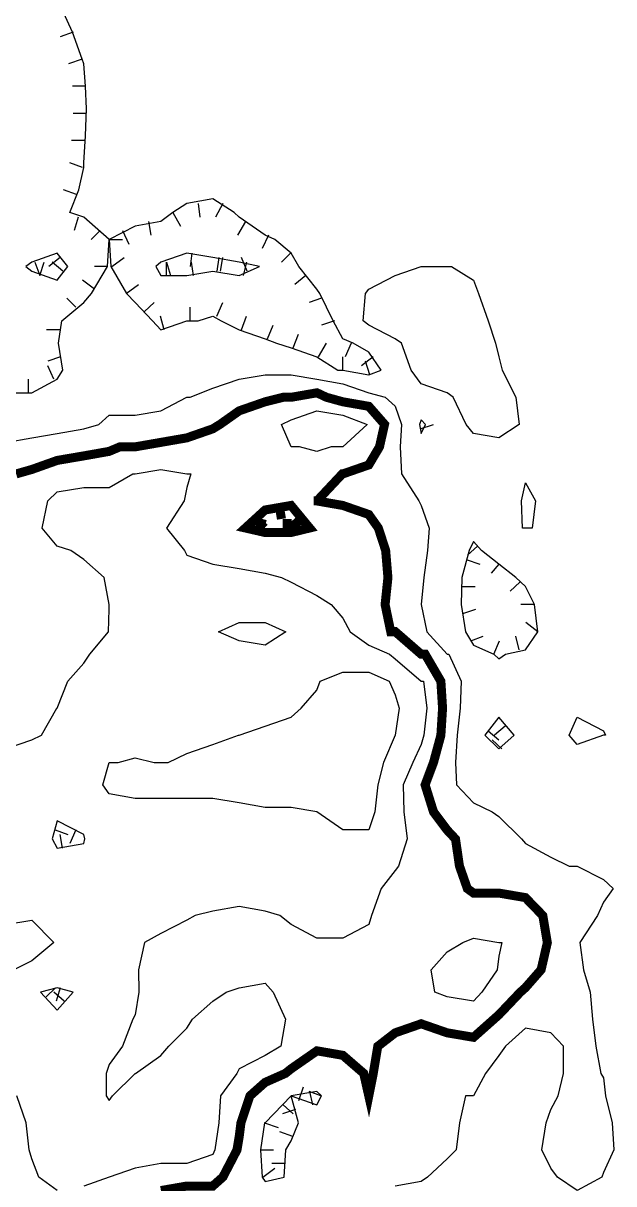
# Model space of a CAD drawing. Extents: x 628896 to 629898, y 4519176 to 4520140.
# Drawn here: x 629285.3 to 629350.9, y 4519656.2 to 4519785 of the extents above; entities that cross this region are included whole.
import ezdxf

# ---------------------------------------------------------------- set-up
doc = ezdxf.new("R2010")
doc.units = 0

msp = doc.modelspace()

# ---------------------------------------------------------------- linework, layer by layer
at = {"layer": 'GSLAYER', "linetype": 'CONTINUOUS', "flags": 128}
for points in [[(629289.75, 4519746.5), (629289.25, 4519749.5), (629289.625, 4519752), (629292.0625, 4519754), (629292.9375, 4519755), (629294.6875, 4519758), (629294.875, 4519761), (629295.0625, 4519758), (629296.8125, 4519755), (629297.75, 4519754), (629299.6875, 4519752), (629300.625, 4519751), (629303.5, 4519752), (629304.75, 4519752), (629306.375, 4519752.5), (629307.3125, 4519752), (629309.3125, 4519751), (629312.1875, 4519750), (629313.4375, 4519749.5), (629315.0625, 4519749), (629317.9375, 4519748), (629320.25, 4519746.5), (629320.8125, 4519746.5), (629323.6875, 4519746), (629325.0625, 4519746.5), (629323.6875, 4519748.5), (629321.9375, 4519749.5), (629320.8125, 4519750), (629319.75, 4519752), (629318.25, 4519755), (629317.9375, 4519755.5), (629315.9375, 4519758), (629315.0625, 4519759.5), (629313.25, 4519761), (629312.1875, 4519761.5), (629309.3125, 4519763.5), (629308.75, 4519764), (629306.375, 4519765.5), (629303.5, 4519765), (629301.9375, 4519764), (629300.625, 4519763), (629297.75, 4519762.5), (629294.875, 4519761), (629292.0625, 4519763.5), (629290.5, 4519764), (629291.5, 4519766.5), (629292.0625, 4519769), (629292.0625, 4519769.5), (629292.25, 4519772.5), (629292.375, 4519775.5), (629292.25, 4519778), (629292.0625, 4519780.5), (629291.875, 4519781), (629290.8125, 4519784), (629289.4375, 4519787)], [(629290.875, 4519784), (629289.4375, 4519783.5)], [(629291.875, 4519781), (629290.375, 4519780.5)], [(629292.25, 4519778), (629290.8125, 4519778)], [(629292.375, 4519775), (629290.875, 4519775)], [(629292.1875, 4519772), (629290.6875, 4519772)], [(629291.9375, 4519769), (629290.5, 4519769.5)], [(629291.25, 4519766), (629289.8125, 4519766.5)], [(629304.75, 4519765), (629304.9375, 4519763.5)], [(629307.5, 4519765), (629306.6875, 4519763.5)], [(629301.9375, 4519764), (629302.8125, 4519762.5)], [(629291.4375, 4519763.5), (629291, 4519762)], [(629299.25, 4519763), (629299.5, 4519761.5)], [(629310, 4519763), (629309.125, 4519761.5)], [(629293.875, 4519762), (629292.875, 4519761)], [(629296.375, 4519762), (629297.0625, 4519760.5)], [(629312.5625, 4519761.5), (629311.875, 4519760)], [(629294.875, 4519761), (629296.375, 4519761)], [(629290.3125, 4519758), (629289.125, 4519759.5), (629286.3125, 4519758.5), (629285.625, 4519758), (629286.3125, 4519757.5), (629289.125, 4519756.5), (629290.3125, 4519758)], [(629286.625, 4519758.5), (629287.1875, 4519757)], [(629287.1875, 4519757), (629287.6875, 4519758.5)], [(629289.4375, 4519759), (629288.1875, 4519758)], [(629289.75, 4519757.5), (629288.5625, 4519758.5)], [(629295.1875, 4519758), (629296.5625, 4519759)], [(629311.5625, 4519758), (629309.3125, 4519758.5), (629306.375, 4519759), (629303.5, 4519759.5), (629300.625, 4519758.5), (629300.0625, 4519758), (629300.625, 4519757), (629303.5, 4519757), (629306.375, 4519757.5), (629309.3125, 4519757), (629311.5625, 4519758)], [(629301.25, 4519758.5), (629301.6875, 4519757)], [(629301.25, 4519757), (629301.25, 4519758.5)], [(629304.0625, 4519759.5), (629303.875, 4519758)], [(629304.25, 4519757), (629304, 4519758.5)], [(629307.0625, 4519759), (629306.8125, 4519757.5)], [(629307.25, 4519757.5), (629307.5, 4519759)], [(629310.1875, 4519757.5), (629309.5625, 4519759)], [(629310.125, 4519758.5), (629309.75, 4519757)], [(629315, 4519759.5), (629314, 4519758.5)], [(629294.6875, 4519758), (629293.25, 4519758)], [(629334.5, 4519740.5), (629333.0625, 4519743.5), (629332.375, 4519744), (629329.5, 4519745), (629328.375, 4519746.5), (629327.3125, 4519749.5), (629326.625, 4519750), (629323.6875, 4519751.5), (629323.0625, 4519752), (629323.3125, 4519755), (629323.6875, 4519755.5), (629326.625, 4519757), (629329.5, 4519758), (629329.8125, 4519758), (629332.375, 4519758), (629332.875, 4519758), (629335.3125, 4519756.5), (629335.875, 4519755), (629336.9375, 4519752), (629337.75, 4519749.5), (629338.125, 4519748), (629338.5, 4519746.5), (629340, 4519743.5), (629340.375, 4519740.5), (629338.125, 4519739), (629335.3125, 4519739.5), (629334.5, 4519740.5)], [(629293.25, 4519755.5), (629291.9375, 4519756.5)], [(629296.75, 4519755), (629298.125, 4519756)], [(629316.6875, 4519757), (629315.5, 4519756)], [(629291.1875, 4519753.5), (629290.1875, 4519754.5)], [(629298.8125, 4519753), (629299.875, 4519754)], [(629303.875, 4519752), (629303.875, 4519753.5)], [(629306.8125, 4519752.5), (629307.5, 4519754)], [(629318.4375, 4519754.5), (629317.0625, 4519754)], [(629301, 4519751), (629300.5625, 4519752.5)], [(629309.5625, 4519751), (629310.125, 4519752.5)], [(629289.4375, 4519751), (629287.9375, 4519751)], [(629312.4375, 4519750), (629313.0625, 4519751.5)], [(629319.875, 4519752), (629318.4375, 4519751.5)], [(629315.3125, 4519749), (629315.875, 4519750.5)], [(629318.125, 4519748), (629319, 4519749.5)], [(629321.75, 4519749.5), (629321.0625, 4519748)], [(629289.5, 4519748), (629288.0625, 4519747.5)], [(629288.75, 4519745.5), (629288.0625, 4519747)], [(629320.8125, 4519746.5), (629320.8125, 4519748)], [(629324.1875, 4519748), (629322.875, 4519747)], [(629323.8125, 4519746), (629323.3125, 4519747.5)], [(629283.375, 4519744), (629286.3125, 4519744), (629289.125, 4519745.5), (629289.75, 4519746.5)], [(629283.375, 4519738.5), (629286.3125, 4519739), (629289.125, 4519739.5), (629292.0625, 4519740), (629293.75, 4519740.5), (629294.875, 4519741.5), (629297.75, 4519741.5), (629300.625, 4519742), (629303.5, 4519743.5), (629303.875, 4519743.5), (629306.375, 4519744.5), (629309.3125, 4519745.5), (629312.1875, 4519746), (629315.0625, 4519746), (629317.9375, 4519745.5), (629320.8125, 4519745), (629323.6875, 4519744), (629325.5, 4519743.5), (629326.625, 4519742.5), (629327.3125, 4519740.5), (629327.1875, 4519738), (629327.3125, 4519735), (629329.25, 4519732), (629329.5, 4519731.5), (629330.375, 4519729), (629330.1875, 4519726.5), (629329.8125, 4519723.5), (629329.5, 4519720.5), (629330.125, 4519717.5), (629332.375, 4519715), (629332.5625, 4519715), (629333.9375, 4519712), (629333.8125, 4519709), (629333.5, 4519706), (629333.3125, 4519703), (629333.4375, 4519700.5), (629335.3125, 4519698.5), (629337.375, 4519697.5), (629338.125, 4519697), (629340.625, 4519694.5), (629341.0625, 4519694), (629343.875, 4519692.5), (629345.9375, 4519691.5), (629346.8125, 4519691.5), (629349.75, 4519690), (629350.8125, 4519689), (629349.75, 4519687.5), (629349.0625, 4519686), (629347.125, 4519683), (629347.5, 4519680), (629348.25, 4519677.5), (629348.5, 4519674.5), (629348.875, 4519671.5), (629349.4375, 4519668.5), (629349.75, 4519668), (629349.9375, 4519666), (629350.6875, 4519663), (629350.875, 4519660), (629349.75, 4519657.5), (629349.5625, 4519657), (629346.8125, 4519655.5), (629344.625, 4519657), (629343.875, 4519658), (629342.875, 4519660), (629343.375, 4519663), (629343.875, 4519664.5), (629344.6875, 4519666), (629345.3125, 4519668.5), (629345.3125, 4519671.5), (629343.875, 4519673), (629341.0625, 4519673.5), (629338.875, 4519671.5), (629338.125, 4519670.5), (629336.625, 4519668.5), (629335.3125, 4519666), (629334.4375, 4519666), (629333.75, 4519663), (629333.375, 4519660), (629332.375, 4519659), (629330.1875, 4519657), (629329.5, 4519656.5), (629326.625, 4519656)], [(629285.9375, 4519744), (629285.9375, 4519745.5)], [(629316, 4519738), (629315.0625, 4519738), (629314, 4519740.5), (629315.0625, 4519741), (629317.9375, 4519742), (629320.8125, 4519741.5), (629323.5, 4519740.5), (629320.8125, 4519738), (629319.5, 4519738), (629317.9375, 4519737.5), (629316, 4519738)], [(629330, 4519740.5), (629329.5, 4519741), (629329.3125, 4519740.5), (629329.5, 4519739.5), (629330, 4519740.5)], [(629329.375, 4519740), (629330.875, 4519740.5)], [(629283.375, 4519704.5), (629286.3125, 4519705.5), (629287.375, 4519706), (629289.0625, 4519709), (629289.125, 4519709), (629290.3125, 4519712), (629292.0625, 4519714), (629292.75, 4519715), (629294.8125, 4519717.5), (629294.875, 4519720), (629294.875, 4519720.5), (629294.3125, 4519723.5), (629292.0625, 4519725.5), (629290.625, 4519726.5), (629289.125, 4519727), (629287.4375, 4519729), (629288.0625, 4519732), (629289.125, 4519733), (629292.0625, 4519733.5), (629294.875, 4519733.5), (629297.5, 4519735), (629297.75, 4519735), (629300.625, 4519735.5), (629303.5, 4519735), (629303.9375, 4519735), (629303.5, 4519733.5), (629303.1875, 4519732), (629301.25, 4519729), (629303.25, 4519726.5), (629303.5, 4519726), (629306.375, 4519725), (629309.3125, 4519724.5), (629312.1875, 4519724), (629314, 4519723.5), (629315.0625, 4519723), (629317.9375, 4519721.5), (629319.5, 4519720.5), (629320.8125, 4519719), (629321.625, 4519717.5), (629323.6875, 4519716), (629326, 4519715), (629326.625, 4519714.5), (629329.5, 4519712), (629329.75, 4519712), (629330.125, 4519709), (629329.8125, 4519706), (629329.5, 4519705), (629328.5625, 4519703), (629327.5, 4519700.5), (629327.5625, 4519697.5), (629327.9375, 4519694.5), (629327, 4519691.5), (629326.625, 4519691), (629325.0625, 4519689), (629324, 4519686), (629323.6875, 4519685), (629320.8125, 4519683.5), (629317.9375, 4519683.5), (629315.0625, 4519685), (629313.8125, 4519686), (629312.1875, 4519686.5), (629309.3125, 4519687), (629306.375, 4519686.5), (629304.4375, 4519686), (629303.5, 4519685.5), (629300.625, 4519684), (629298.8125, 4519683), (629298.125, 4519680), (629298.1875, 4519677.5), (629297.75, 4519675), (629297.5, 4519674.5), (629296.375, 4519671.5), (629294.875, 4519669.5), (629294.5625, 4519668.5), (629294.5625, 4519666), (629294.875, 4519665.5), (629295.25, 4519666), (629297.75, 4519668.5), (629297.8125, 4519668.5), (629300.625, 4519670.5), (629301.5, 4519671.5), (629303.5, 4519673.5), (629304.125, 4519674.5), (629306.375, 4519676.5), (629307.875, 4519677.5), (629309.3125, 4519678), (629312.1875, 4519678.5), (629313.0625, 4519677.5), (629314.4375, 4519674.5), (629313.9375, 4519671.5), (629312.1875, 4519670.5), (629309.3125, 4519669), (629309.0625, 4519668.5), (629307.25, 4519666), (629307.0625, 4519663), (629306.625, 4519660), (629306.375, 4519659.5), (629303.5, 4519658.5), (629300.625, 4519658.5), (629297.75, 4519658), (629294.875, 4519657), (629292.0625, 4519656)], [(629340.75, 4519729), (629340.625, 4519732), (629341.0625, 4519734), (629342.1875, 4519732), (629341.8125, 4519729), (629341.0625, 4519729), (629340.75, 4519729)], [(629338.875, 4519715), (629341.0625, 4519715.5), (629342.4375, 4519717.5), (629342.0625, 4519720.5), (629341.0625, 4519722.5), (629340, 4519723.5), (629338.125, 4519725), (629336.1875, 4519726.5), (629335.3125, 4519727.5), (629334.8125, 4519726.5), (629334, 4519723.5), (629333.9375, 4519720.5), (629334.4375, 4519717.5), (629335.3125, 4519716), (629337.5625, 4519715), (629338.125, 4519714.5), (629338.875, 4519715)], [(629335.75, 4519727), (629334.625, 4519726)], [(629334.5, 4519725.5), (629336, 4519725)], [(629338.125, 4519725), (629337.25, 4519724)], [(629333.9375, 4519722.5), (629335.5, 4519722.5)], [(629340.4375, 4519723), (629339.375, 4519722)], [(629334.125, 4519719.5), (629335.5625, 4519720)], [(629342.0625, 4519720.5), (629340.5625, 4519720.5)], [(629307, 4519717.5), (629309.3125, 4519718.5), (629312.1875, 4519718.5), (629314.5, 4519717.5), (629312.1875, 4519716), (629309.3125, 4519716.5), (629307, 4519717.5)], [(629342.4375, 4519717.5), (629341.125, 4519718.5)], [(629335, 4519716.5), (629336.375, 4519717)], [(629337.5625, 4519715), (629338.1875, 4519716.5)], [(629340.375, 4519715.5), (629340, 4519717)], [(629317.9375, 4519697.5), (629315.0625, 4519698), (629312.1875, 4519698), (629309.3125, 4519698.5), (629306.375, 4519699), (629303.5, 4519699), (629300.625, 4519699), (629297.75, 4519699), (629294.875, 4519699.5), (629294.1875, 4519700.5), (629294.875, 4519703), (629295.875, 4519703), (629297.75, 4519703.5), (629299.875, 4519703), (629300.625, 4519703), (629301.4375, 4519703), (629303.5, 4519704), (629306.375, 4519705), (629309.25, 4519706), (629309.3125, 4519706), (629312.1875, 4519707), (629315.0625, 4519708), (629316.1875, 4519709), (629317.9375, 4519711), (629318.3125, 4519712), (629320.8125, 4519713), (629323.6875, 4519713), (629325.9375, 4519712), (629326.625, 4519710.5), (629327.0625, 4519709), (629326.625, 4519706), (629326.625, 4519706), (629325.3125, 4519703), (629324.6875, 4519700.5), (629324.375, 4519697.5), (629323.6875, 4519695.5), (629320.8125, 4519695.5), (629317.9375, 4519697.5), (629317.9375, 4519697.5)], [(629339.8125, 4519706), (629338.125, 4519708), (629336.5625, 4519706), (629338.125, 4519704.5), (629339.8125, 4519706)], [(629338.8125, 4519707), (629337.625, 4519706)], [(629345.9375, 4519706), (629346.8125, 4519708), (629349.75, 4519706.5), (629349.9375, 4519706), (629349.75, 4519706), (629346.8125, 4519705), (629345.9375, 4519706)], [(629336.9375, 4519706.5), (629338.125, 4519705.5)], [(629338.4375, 4519704.5), (629337.375, 4519705.5)], [(629292.1875, 4519694.5), (629292.0625, 4519695), (629289.125, 4519696.5), (629288.5625, 4519694.5), (629289.125, 4519693.5), (629292.0625, 4519694), (629292.1875, 4519694.5)], [(629288.875, 4519695.5), (629290.3125, 4519695)], [(629291.1875, 4519695.5), (629290.5, 4519694)], [(629289.6875, 4519693.5), (629289.4375, 4519695)], [(629282.8125, 4519680), (629280.4375, 4519682), (629279.875, 4519683), (629280.4375, 4519684), (629283.375, 4519685), (629286.3125, 4519685.5), (629288.75, 4519683), (629286.3125, 4519681), (629284.3125, 4519680), (629283.375, 4519680), (629282.8125, 4519680)], [(629331, 4519677.5), (629330.625, 4519680), (629332.375, 4519682), (629334.125, 4519683), (629335.3125, 4519683.5), (629338.125, 4519683), (629338.4375, 4519683), (629338.125, 4519681.5), (629337.9375, 4519680), (629336.25, 4519677.5), (629335.3125, 4519676.5), (629332.375, 4519677), (629331, 4519677.5)], [(629290.875, 4519677.5), (629289.125, 4519678), (629287.25, 4519677.5), (629289.125, 4519675.5), (629290.875, 4519677.5)], [(629287.875, 4519677), (629288.9375, 4519678)], [(629289.875, 4519676.5), (629288.75, 4519677.5)], [(629289.4375, 4519678), (629289, 4519676.5)], [(629287.0625, 4519657), (629286.3125, 4519659), (629286, 4519660), (629285.6875, 4519663), (629284.625, 4519666)], [(629314.3125, 4519657), (629314.5, 4519660), (629315.0625, 4519661), (629315.875, 4519663), (629315.0625, 4519666), (629312.1875, 4519663), (629312.125, 4519663), (629311.6875, 4519660), (629311.875, 4519657), (629312.1875, 4519656.5), (629314.3125, 4519657)], [(629318.4375, 4519666), (629317.9375, 4519666.5), (629315.0625, 4519666), (629317.9375, 4519665), (629318.4375, 4519666)], [(629315.9375, 4519665.5), (629316.4375, 4519667)], [(629318.375, 4519666), (629317.0625, 4519666.5)], [(629317.125, 4519666.5), (629317.4375, 4519665)], [(629315.5625, 4519664.5), (629314.125, 4519664)], [(629314.1875, 4519665), (629315.3125, 4519664)], [(629312.125, 4519663), (629313.625, 4519662.5)], [(629315.25, 4519661.5), (629313.8125, 4519662)], [(629311.6875, 4519660), (629313.125, 4519660)], [(629314.4375, 4519658.5), (629312.9375, 4519658.5)], [(629289.125, 4519655.5), (629287.0625, 4519657)], [(629311.9375, 4519657), (629313.25, 4519658)]]:
    msp.add_lwpolyline(points, dxfattribs=at)
at = {"layer": 'GSLAYER', "linetype": 'CONTINUOUS', "const_width": 1, "flags": 128}
for points in [[(629284.5625, 4519735), (629286.3125, 4519735.5), (629289.125, 4519736.5), (629292.0625, 4519737), (629294.875, 4519737.5), (629296.0625, 4519738), (629297.75, 4519738), (629300.625, 4519738.5), (629303.5, 4519739), (629306.375, 4519740), (629307.1875, 4519740.5), (629309.3125, 4519742), (629312.1875, 4519743), (629314.1875, 4519743.5), (629315.0625, 4519743.5), (629317.9375, 4519744), (629319, 4519743.5), (629320.8125, 4519743), (629323.6875, 4519742.5), (629325.4375, 4519740.5), (629324.875, 4519738), (629323.6875, 4519736), (629320.8125, 4519735), (629320.75, 4519735), (629317.9375, 4519732), (629317.5625, 4519732), (629317.9375, 4519732), (629320.8125, 4519731.5), (629323.6875, 4519730.5), (629324.75, 4519729), (629325.5625, 4519726.5), (629325.8125, 4519723.5), (629325.5, 4519720.5), (629326.125, 4519717.5), (629326.625, 4519717.5), (629329.5, 4519715), (629329.9375, 4519715), (629331.6875, 4519712), (629331.875, 4519709), (629331.6875, 4519706), (629330.875, 4519703), (629329.9375, 4519700.5), (629330.875, 4519697.5), (629332.375, 4519695.5), (629333.3125, 4519694.5), (629333.75, 4519691.5), (629334.625, 4519689), (629335.3125, 4519688.5), (629338.125, 4519688.5), (629341.0625, 4519688), (629343, 4519686), (629343.5, 4519683), (629342.8125, 4519680), (629341.0625, 4519678), (629340.5, 4519677.5), (629338.125, 4519675), (629337.5625, 4519674.5), (629335.3125, 4519672.5), (629332.375, 4519673), (629329.5, 4519674), (629326.625, 4519673), (629324.6875, 4519671.5), (629324.1875, 4519668.5), (629323.6875, 4519666), (629323.125, 4519668.5), (629320.8125, 4519670.5), (629317.9375, 4519671), (629315.0625, 4519669), (629314.4375, 4519668.5), (629312.1875, 4519667.5), (629310.5, 4519666), (629309.5, 4519663), (629309.3125, 4519661.5), (629309.0625, 4519660), (629307.5, 4519657), (629306.375, 4519656), (629303.5, 4519656), (629300.625, 4519655.5)], [(629317.125, 4519729), (629315.0625, 4519731.5), (629312.1875, 4519731), (629310, 4519729), (629312.1875, 4519728.5), (629315.0625, 4519728.5), (629317.125, 4519729)], [(629313.75, 4519731.5), (629314, 4519730)], [(629311.125, 4519730), (629312.125, 4519729)], [(629311.5, 4519728.5), (629311.875, 4519730)], [(629314.625, 4519728.5), (629314.625, 4519730)], [(629316.1875, 4519730), (629315, 4519729)]]:
    msp.add_lwpolyline(points, dxfattribs=at)

doc.saveas('drawing.dxf')
